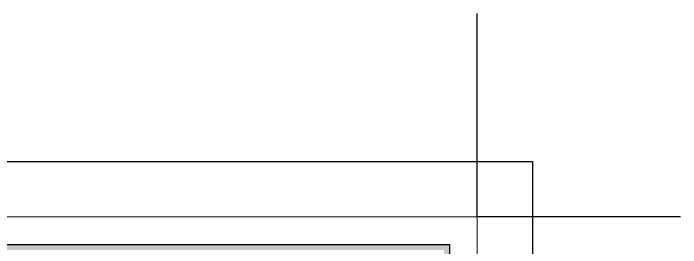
# Model space of a CAD drawing. Header units: millimetres. Extents: x -23568 to 99064, y -162914 to -58422.
# Drawn here: x 3016 to 6029, y -97890 to -96832 of the extents above; entities that cross this region are included whole.
import ezdxf

# ---------------------------------------------------------------- set-up
doc = ezdxf.new("R2010")
doc.units = ezdxf.units.MM
doc.header["$LTSCALE"] = 0.01
doc.layers.add('W-图框', color=251, linetype='Continuous')

# ---------------------------------------------------------------- blocks, each defined once
blk = doc.blocks.new('ET634563464')
at = {"layer": 'W-图框', "linetype": 'ByBlock'}
h = blk.add_hatch(color=153, dxfattribs=at)
h.paths.add_polyline_path([(85815.6, 34916.5), (107555.1, 34916.5), (107555.1, 19318.8), (85815.6, 19318.8)])
h.paths.add_polyline_path([(85843.2, 34888.8), (107527.5, 34888.8), (107527.5, 19346.4), (85843.2, 19346.4)], flags=16)
at = {"layer": 'W-图框', "color": 2, "ltscale": 0.01}
blk.add_lwpolyline([(108710.4, 35054.8), (107693.4, 35054.8), (107693.4, 36071.7)], dxfattribs=at)
at = {"layer": 'W-图框', "color": 151, "linetype": 'ByBlock'}
blk.add_lwpolyline([(84736.9, 35331.4), (107970, 35331.4), (107970, 18903.9), (84736.9, 18903.9)], close=True, dxfattribs=at)
at = {"layer": 'W-图框', "color": 2, "lineweight": 0}
blk.add_lwpolyline([(85013.5, 35054.8), (107693.4, 35054.8), (107693.4, 19180.5), (85013.5, 19180.5)], close=True, dxfattribs=at)
at = {"layer": 'W-图框', "color": 153, "linetype": 'ByBlock'}
blk.add_lwpolyline([(85815.6, 34916.5), (107555.1, 34916.5), (107555.1, 19318.8), (85815.6, 19318.8)], close=True, dxfattribs=at)

msp = doc.modelspace()

# ---------------------------------------------------------------- block references
at = {"xscale": 0.9038816989722264, "yscale": 0.9038816989722264, "zscale": 0.9038816989722264}
msp.add_blockref('ET634563464', (-92232.1, -129436.5), dxfattribs=at)

doc.saveas('drawing.dxf')
